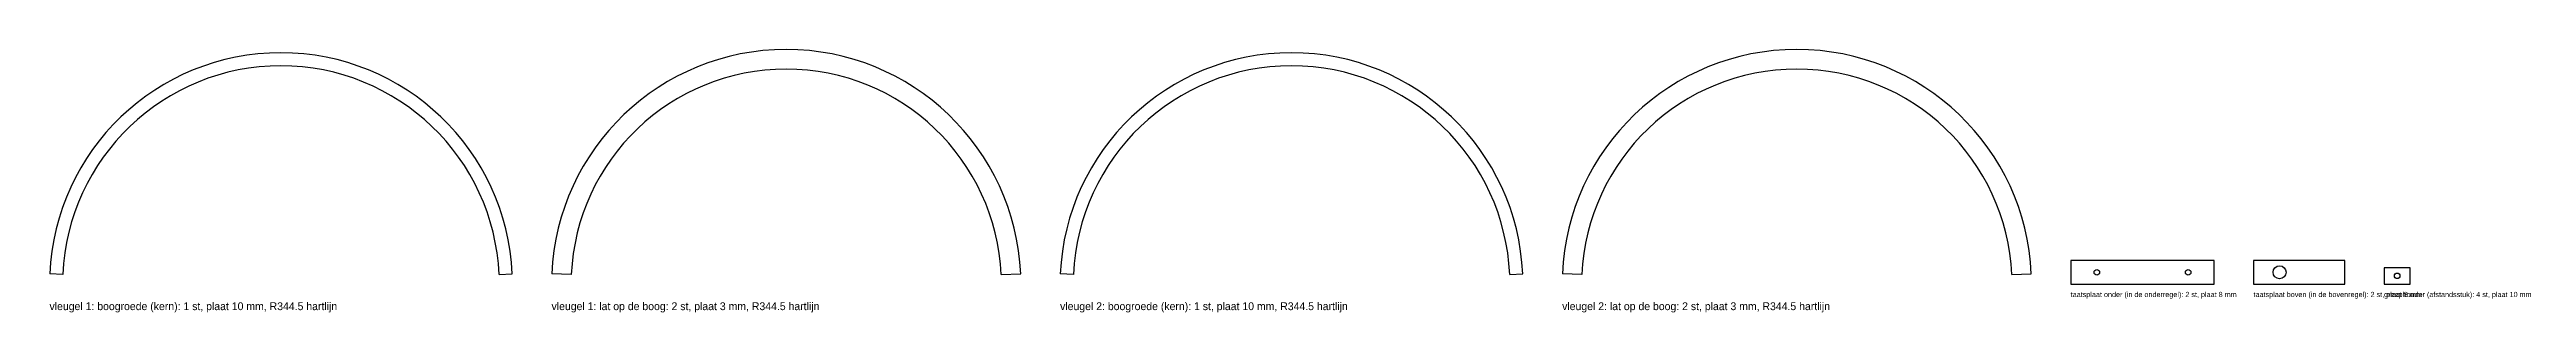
# Model space of a CAD drawing. Header units: millimetres. Extents: x 0 to 3794, y -44 to 360.
import ezdxf

# ---------------------------------------------------------------- set-up
doc = ezdxf.new("R2010")
doc.units = ezdxf.units.MM

msp = doc.modelspace()

# ---------------------------------------------------------------- linework, layer by layer
at = {"layer": 'GATEN'}
for centre, radius in [((3136, 18), 4.25), ((3276, 18), 4.25), ((3416, 18), 10), ((3596, 12.5), 4.25)]:
    msp.add_circle(centre, radius, dxfattribs=at)
at = {"layer": 'SNIJDEN'}
for p, q in [((20.3184, 14.5907), (0.3374, 15.4631)), ((688.6816, 14.5907), (708.6626, 15.4631)), ((799.3136, 14.3726), (769.3422, 15.6812)), ((1457.6864, 14.3726), (1487.6578, 15.6812)), ((1568.3184, 14.5907), (1548.3374, 15.4631)), ((2236.6816, 14.5907), (2256.6626, 15.4631)), ((2347.3136, 14.3726), (2317.3422, 15.6812)), ((3005.6864, 14.3726), (3035.6578, 15.6812)), ((3316, 36), (3096, 36)), ((3096, 36), (3096, 0)), ((3096, 0), (3316, 0)), ((3316, 0), (3316, 36)), ((3516, 36), (3376, 36)), ((3376, 36), (3376, 0)), ((3376, 0), (3516, 0)), ((3516, 0), (3516, 36)), ((3616, 25), (3576, 25)), ((3576, 25), (3576, 0)), ((3576, 0), (3616, 0)), ((3616, 0), (3616, 25))]:
    msp.add_line(p, q, dxfattribs=at)
for centre, radius in [((354.5, 0), 354.5), ((1128.5, 0), 359.5), ((1902.5, 0), 354.5), ((2676.5, 0), 359.5), ((354.5, 0), 334.5), ((1128.5, 0), 329.5), ((1902.5, 0), 334.5), ((2676.5, 0), 329.5)]:
    msp.add_arc(centre, radius, 2.5, 177.5, dxfattribs=at)

# ---------------------------------------------------------------- texts
at = {"layer": 'TEKST'}
for s, height, p in [('vleugel 1: boogroede (kern): 1 st, plaat 10 mm, R344.5 hartlijn', 12, (0, -40)), ('vleugel 1: lat op de boog: 2 st, plaat 3 mm, R344.5 hartlijn', 12, (769, -40)), ('vleugel 2: boogroede (kern): 1 st, plaat 10 mm, R344.5 hartlijn', 12, (1548, -40)), ('vleugel 2: lat op de boog: 2 st, plaat 3 mm, R344.5 hartlijn', 12, (2317, -40)), ('taatsplaat onder (in de onderregel): 2 st, plaat 8 mm', 8, (3096, -20)), ('taatsplaat boven (in de bovenregel): 2 st, plaat 8 mm', 8, (3376, -20)), ('greephouder (afstandsstuk): 4 st, plaat 10 mm', 8, (3576, -20))]:
    msp.add_text(s, height=height, dxfattribs=at).set_placement(p)

doc.saveas('drawing.dxf')
